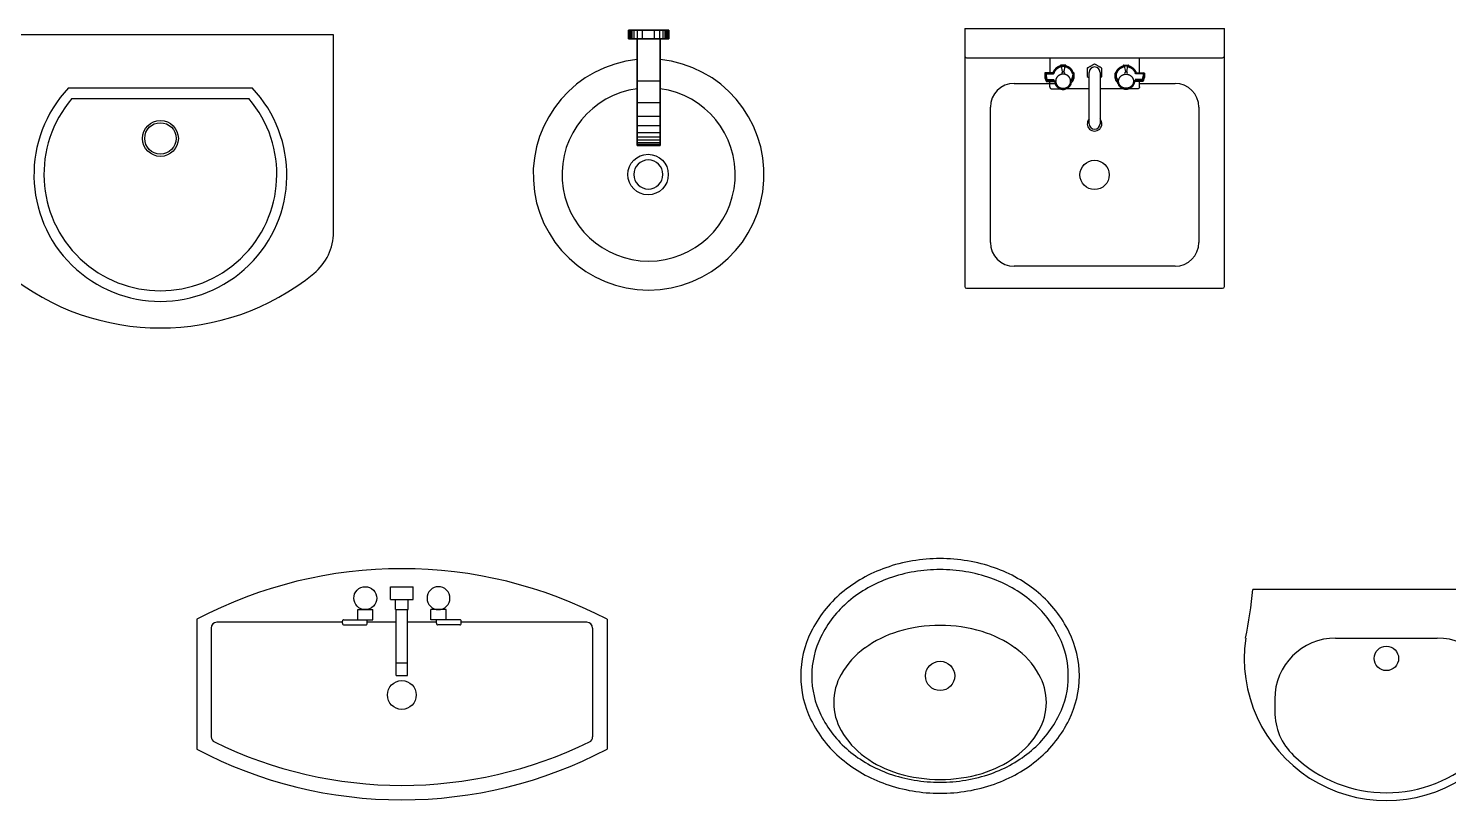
# Model space of a CAD drawing. Header units: inches. Extents: x -4148 to 3543, y 10663 to 18025.
# Drawn here: x -743 to 1717, y 14985 to 16322 of the extents above; entities that cross this region are included whole.
import ezdxf

# ---------------------------------------------------------------- set-up
doc = ezdxf.new("R2010")
doc.units = ezdxf.units.IN
doc.header["$MEASUREMENT"] = 0
doc.layers.add('freecads.com', color=7, linetype='Continuous')

msp = doc.modelspace()

# ---------------------------------------------------------------- linework, layer by layer
at = {"layer": 'freecads.com', "extrusion": (-0.001992, -0.006482, 0.999977)}
for p, q in [((-214.4, 16310.9, 0.8), (-814.4, 16310.9, -0.4)), ((-214.4, 16310.9, 0.8), (-814.4, 16310.9, -0.4)), ((-214.4, 15969.5, -1.4), (-214.4, 16310.9, 0.8)), ((-214.4, 15969.5, -1.4), (-214.4, 16310.9, 0.8)), ((-673.5, 16219, -0.7), (-355.3, 16219, 0)), ((-673.5, 16219, -0.7), (-355.3, 16219, 0)), ((-667.8, 16200.6, -0.8), (-361, 16200.6, -0.2)), ((-667.8, 16200.6, -0.8), (-361, 16200.6, -0.2))]:
    msp.add_line(p, q, dxfattribs=at)
at = {"layer": 'freecads.com', "extrusion": (0, 0, -1)}
for p, q in [((296.4, 16304.1), (296.4, 16319.1)), ((296.4, 16319.1), (366.4, 16319.1)), ((366.4, 16319.1), (366.4, 16304.1)), ((366.4, 16304.1), (296.4, 16304.1)), ((311.4, 16304.1), (351.4, 16304.1)), ((311.4, 16119.1), (311.4, 16304.1)), ((351.4, 16304.1), (351.4, 16119.1)), ((351.4, 16119.1), (311.4, 16119.1))]:
    msp.add_line(p, q, dxfattribs=at)
at = {"layer": 'freecads.com'}
for p, q in [((296.4, 16319.1), (296.4, 16304.1)), ((366.4, 16319.1), (296.4, 16319.1)), ((296.4, 16304.1), (296.4, 16319.1)), ((296.6, 16304.1), (296.6, 16319.1)), ((296.8, 16304.1), (296.8, 16319.1)), ((297.2, 16304.1), (297.2, 16319.1)), ((297.8, 16304.1), (297.8, 16319.1)), ((298.7, 16304.1), (298.7, 16319.1)), ((300.3, 16304.1), (300.3, 16319.1)), ((302.6, 16304.1), (302.6, 16319.1)), ((306.2, 16304.1), (306.2, 16319.1)), ((312.2, 16304.1), (312.2, 16319.1)), ((320.9, 16304.1), (320.9, 16319.1)), ((341.8, 16304.1), (341.8, 16319.1)), ((350.5, 16304.1), (350.5, 16319.1)), ((356.5, 16304.1), (356.5, 16319.1)), ((360.1, 16304.1), (360.1, 16319.1)), ((362.4, 16304.1), (362.4, 16319.1)), ((364, 16304.1), (364, 16319.1)), ((364.9, 16304.1), (364.9, 16319.1)), ((365.5, 16304.1), (365.5, 16319.1)), ((365.9, 16304.1), (365.9, 16319.1)), ((366.1, 16304.1), (366.1, 16319.1)), ((366.3, 16304.1), (366.3, 16319.1)), ((366.4, 16304.1), (366.4, 16319.1)), ((878.9, 16322.1), (1328.9, 16322.1)), ((878.9, 16322.1), (878.9, 15875.3)), ((1328.9, 15875.3), (1328.9, 16322.1)), ((296.4, 16304.1), (366.4, 16304.1)), ((351.4, 16304.1), (311.4, 16304.1)), ((311.4, 16304.1), (311.4, 16119.1)), ((351.4, 16119.1), (351.4, 16304.1)), ((882.1, 16271.3), (1325.7, 16271.3)), ((1026.1, 16271.3), (1026.1, 16264.3)), ((1026.1, 16264.3), (1026.1, 16245.2)), ((1181.7, 16264.3), (1181.7, 16271.3)), ((1181.7, 16245.2), (1181.7, 16264.3)), ((1017.7, 16244.4), (1017.7, 16237)), ((1031.3, 16245.2), (1018.5, 16245.2)), ((1019.4, 16243.3), (1031.4, 16243.3)), ((1019.4, 16243.3), (1021.3, 16233.8)), ((1019.4, 16237.6), (1019.4, 16243.3)), ((1021.3, 16231.8), (1019.4, 16237.6)), ((1031.4, 16245.2), (1031.3, 16245.2)), ((1031.5, 16245.2), (1031.4, 16245.2)), ((1031.4, 16243.3), (1031.8, 16243.3)), ((1031.6, 16245.2), (1031.5, 16245.2)), ((1031.8, 16245.3), (1031.6, 16245.2)), ((1031.9, 16245.4), (1031.8, 16245.3)), ((1031.8, 16243.3), (1032.2, 16243.4)), ((1032, 16245.6), (1031.9, 16245.5)), ((1031.9, 16245.5), (1031.9, 16245.4)), ((1032.2, 16246.2), (1032, 16245.6)), ((1032, 16245.6), (1032, 16245.6)), ((1032.4, 16246.8), (1032.2, 16246.2)), ((1032.2, 16243.4), (1032.5, 16243.6)), ((1032.7, 16247.5), (1032.4, 16246.8)), ((1032.5, 16243.6), (1032.8, 16243.8)), ((1033, 16248.1), (1032.7, 16247.5)), ((1032.8, 16243.8), (1033.1, 16244)), ((1033.4, 16248.7), (1033, 16248.1)), ((1033.1, 16244), (1033.4, 16244.3)), ((1033.7, 16249.3), (1033.4, 16248.7)), ((1033.4, 16244.3), (1033.5, 16244.6)), ((1033.5, 16244.6), (1033.6, 16244.8)), ((1033.8, 16245.5), (1033.6, 16244.8)), ((1034.1, 16249.9), (1033.7, 16249.3)), ((1034.1, 16246.2), (1033.8, 16245.5)), ((1034.5, 16250.5), (1034.1, 16249.9)), ((1034.4, 16246.8), (1034.1, 16246.2)), ((1034.7, 16247.4), (1034.4, 16246.8)), ((1034.9, 16251), (1034.5, 16250.5)), ((1035.1, 16248.1), (1034.7, 16247.4)), ((1035.4, 16251.6), (1034.9, 16251)), ((1035.4, 16248.7), (1035.1, 16248.1)), ((1035.9, 16252.1), (1035.4, 16251.6)), ((1035.9, 16249.2), (1035.4, 16248.7)), ((1036.4, 16252.6), (1035.9, 16252.1)), ((1036.3, 16249.8), (1035.9, 16249.2)), ((1036.8, 16250.3), (1036.3, 16249.8)), ((1036.9, 16253.1), (1036.4, 16252.6)), ((1037.2, 16250.9), (1036.8, 16250.3)), ((1037.4, 16253.6), (1036.9, 16253.1)), ((1037.8, 16251.4), (1037.2, 16250.9)), ((1038, 16254), (1037.4, 16253.6)), ((1038.3, 16251.9), (1037.8, 16251.4)), ((1038.6, 16254.5), (1038, 16254)), ((1038.4, 16237.1), (1038.1, 16236.6)), ((1038.9, 16252.3), (1038.3, 16251.9)), ((1038.8, 16237.6), (1038.4, 16237.1)), ((1039.2, 16254.9), (1038.6, 16254.5)), ((1039.2, 16238.1), (1038.8, 16237.6)), ((1039.4, 16252.8), (1038.9, 16252.3)), ((1039.8, 16255.2), (1039.2, 16254.9)), ((1039.6, 16238.6), (1039.2, 16238.1)), ((1040, 16253.2), (1039.4, 16252.8)), ((1040, 16239), (1039.6, 16238.6)), ((1040.4, 16255.6), (1039.8, 16255.2)), ((1040.7, 16253.5), (1040, 16253.2)), ((1040.5, 16239.5), (1040, 16239)), ((1041.1, 16255.9), (1040.4, 16255.6)), ((1041, 16239.9), (1040.5, 16239.5)), ((1041.3, 16253.9), (1040.7, 16253.5)), ((1041.5, 16240.3), (1041, 16239.9)), ((1041.8, 16256.2), (1041.1, 16255.9)), ((1041.9, 16254.2), (1041.3, 16253.9)), ((1042, 16240.6), (1041.5, 16240.3)), ((1042.4, 16256.5), (1041.8, 16256.2)), ((1042.6, 16254.5), (1041.9, 16254.2)), ((1042.5, 16241), (1042, 16240.6)), ((1043.1, 16256.8), (1042.4, 16256.5)), ((1043.1, 16241.3), (1042.5, 16241)), ((1043.3, 16254.8), (1042.6, 16254.5)), ((1043.8, 16257), (1043.1, 16256.8)), ((1043.7, 16241.6), (1043.1, 16241.3)), ((1044, 16255.1), (1043.3, 16254.8)), ((1044.3, 16241.8), (1043.7, 16241.6)), ((1044.2, 16257.1), (1043.8, 16257)), ((1044.7, 16255.3), (1044, 16255.1)), ((1044.3, 16257.2), (1044.2, 16257.1)), ((1044.2, 16257.1), (1044.2, 16257.1)), ((1044.5, 16257.2), (1044.3, 16257.2)), ((1044.9, 16242.1), (1044.3, 16241.8)), ((1044.6, 16257.3), (1044.5, 16257.2)), ((1044.7, 16257.5), (1044.6, 16257.4)), ((1044.6, 16257.4), (1044.6, 16257.3)), ((1044.7, 16257.8), (1044.7, 16257.7)), ((1044.7, 16257.7), (1044.7, 16257.7)), ((1044.7, 16257.7), (1044.7, 16257.5)), ((1045, 16255.4), (1044.7, 16255.3)), ((1045.5, 16242.3), (1044.9, 16242.1)), ((1045.3, 16255.5), (1045, 16255.4)), ((1045.6, 16255.7), (1045.3, 16255.5)), ((1053.3, 16258.6), (1045.5, 16258.6)), ((1046.2, 16242.4), (1045.5, 16242.3)), ((1045.9, 16256), (1045.6, 16255.7)), ((1046.1, 16256.3), (1045.9, 16256)), ((1046.2, 16256.6), (1046.1, 16256.3)), ((1046.3, 16256.7), (1046.2, 16256.6)), ((1046.8, 16242.6), (1046.2, 16242.4)), ((1048.3, 16247.3), (1046.3, 16256.7)), ((1046.3, 16256.7), (1052.6, 16256.7)), ((1047, 16244.8), (1046.6, 16244.5)), ((1046.6, 16244.5), (1046.6, 16244.5)), ((1047.4, 16242.7), (1046.8, 16242.6)), ((1047.2, 16245.1), (1047, 16244.8)), ((1047.5, 16245.4), (1047.2, 16245.1)), ((1048.1, 16242.8), (1047.4, 16242.7)), ((1047.8, 16245.8), (1047.5, 16245.4)), ((1048, 16246.3), (1047.8, 16245.8)), ((1048.1, 16246.6), (1048, 16246.3)), ((1048.2, 16246.9), (1048.1, 16246.6)), ((1048.7, 16242.8), (1048.1, 16242.8)), ((1048.3, 16247.3), (1048.2, 16246.9)), ((1050.5, 16247.3), (1048.3, 16247.3)), ((1049.4, 16242.8), (1048.7, 16242.8)), ((1050.1, 16242.8), (1049.4, 16242.8)), ((1050.7, 16242.8), (1050.1, 16242.8)), ((1052.6, 16256.7), (1050.5, 16247.3)), ((1050.5, 16247.3), (1050.6, 16246.9)), ((1050.6, 16246.9), (1050.7, 16246.6)), ((1050.7, 16246.6), (1050.8, 16246.3)), ((1051.4, 16242.7), (1050.7, 16242.8)), ((1050.8, 16246.3), (1051, 16245.8)), ((1051, 16245.8), (1051.3, 16245.4)), ((1051.3, 16245.4), (1051.6, 16245.1)), ((1052, 16242.6), (1051.4, 16242.7)), ((1051.6, 16245.1), (1051.9, 16244.8)), ((1051.9, 16244.8), (1052.2, 16244.5)), ((1052.7, 16242.4), (1052, 16242.6)), ((1052.2, 16244.5), (1052.2, 16244.5)), ((1052.6, 16256.7), (1052.6, 16256.6)), ((1052.6, 16256.6), (1052.7, 16256.3)), ((1052.7, 16256.3), (1053, 16256)), ((1053.3, 16242.3), (1052.7, 16242.4)), ((1053, 16256), (1053.2, 16255.7)), ((1053.2, 16255.7), (1053.5, 16255.5)), ((1053.9, 16242.1), (1053.3, 16242.3)), ((1053.5, 16255.5), (1053.8, 16255.4)), ((1053.8, 16255.4), (1054.1, 16255.3)), ((1054.5, 16241.8), (1053.9, 16242.1)), ((1054.1, 16257.7), (1054.1, 16257.8)), ((1054.1, 16257.5), (1054.1, 16257.7)), ((1054.1, 16257.7), (1054.1, 16257.7)), ((1054.2, 16257.4), (1054.1, 16257.5)), ((1054.8, 16255.1), (1054.1, 16255.3)), ((1054.3, 16257.3), (1054.2, 16257.4)), ((1054.3, 16257.2), (1054.3, 16257.3)), ((1054.5, 16257.2), (1054.3, 16257.2)), ((1054.6, 16257.1), (1054.5, 16257.2)), ((1055.1, 16241.6), (1054.5, 16241.8)), ((1055.2, 16256.9), (1054.6, 16257.1)), ((1054.6, 16257.1), (1054.6, 16257.1)), ((1055.5, 16254.8), (1054.8, 16255.1)), ((1055.7, 16241.3), (1055.1, 16241.6)), ((1055.9, 16256.7), (1055.2, 16256.9)), ((1056.2, 16254.5), (1055.5, 16254.8)), ((1056.3, 16241), (1055.7, 16241.3)), ((1056.6, 16256.4), (1055.9, 16256.7)), ((1056.9, 16254.2), (1056.2, 16254.5)), ((1056.8, 16240.6), (1056.3, 16241)), ((1057.2, 16256.1), (1056.6, 16256.4)), ((1057.3, 16240.3), (1056.8, 16240.6)), ((1057.5, 16253.9), (1056.9, 16254.2)), ((1057.9, 16255.8), (1057.2, 16256.1)), ((1057.9, 16239.9), (1057.3, 16240.3)), ((1058.2, 16253.5), (1057.5, 16253.9)), ((1058.5, 16255.5), (1057.9, 16255.8)), ((1058.3, 16239.5), (1057.9, 16239.9)), ((1058.8, 16253.2), (1058.2, 16253.5)), ((1058.8, 16239), (1058.3, 16239.5)), ((1059.2, 16255.1), (1058.5, 16255.5)), ((1059.4, 16252.8), (1058.8, 16253.2)), ((1059.2, 16238.6), (1058.8, 16239)), ((1059.8, 16254.8), (1059.2, 16255.1)), ((1059.7, 16238.1), (1059.2, 16238.6)), ((1060, 16252.3), (1059.4, 16252.8)), ((1060, 16237.6), (1059.7, 16238.1)), ((1060.4, 16254.3), (1059.8, 16254.8)), ((1060.5, 16251.9), (1060, 16252.3)), ((1060.4, 16237.1), (1060, 16237.6)), ((1060.9, 16253.9), (1060.4, 16254.3)), ((1060.7, 16236.6), (1060.4, 16237.1)), ((1061.1, 16251.4), (1060.5, 16251.9)), ((1061.5, 16253.5), (1060.9, 16253.9)), ((1061.6, 16250.9), (1061.1, 16251.4)), ((1062, 16253), (1061.5, 16253.5)), ((1062.1, 16250.3), (1061.6, 16250.9)), ((1062.6, 16252.5), (1062, 16253)), ((1062.5, 16249.8), (1062.1, 16250.3)), ((1063, 16249.2), (1062.5, 16249.8)), ((1063.1, 16252), (1062.6, 16252.5)), ((1063.4, 16248.7), (1063, 16249.2)), ((1063.5, 16251.5), (1063.1, 16252)), ((1063.7, 16248.1), (1063.4, 16248.7)), ((1064, 16250.9), (1063.5, 16251.5)), ((1064.1, 16247.4), (1063.7, 16248.1)), ((1064.4, 16250.3), (1064, 16250.9)), ((1064.4, 16246.8), (1064.1, 16247.4)), ((1064.8, 16249.8), (1064.4, 16250.3)), ((1064.7, 16246.2), (1064.4, 16246.8)), ((1065, 16245.5), (1064.7, 16246.2)), ((1065.2, 16249.2), (1064.8, 16249.8)), ((1066.7, 16237.5), (1064.8, 16231.8)), ((1065.2, 16244.8), (1065, 16245.5)), ((1065.5, 16248.6), (1065.2, 16249.2)), ((1065.3, 16244.6), (1065.2, 16244.8)), ((1065.5, 16244.3), (1065.3, 16244.6)), ((1065.3, 16236.2), (1066, 16239.6)), ((1065.9, 16247.9), (1065.5, 16248.6)), ((1065.7, 16244), (1065.5, 16244.3)), ((1066, 16243.8), (1065.7, 16244)), ((1066.2, 16247.3), (1065.9, 16247.9)), ((1066.3, 16243.6), (1066, 16243.8)), ((1066, 16239.6), (1066.7, 16243.4)), ((1066.4, 16246.7), (1066.2, 16247.3)), ((1066.7, 16243.4), (1066.3, 16243.6)), ((1066.7, 16246), (1066.4, 16246.7)), ((1066.8, 16245.6), (1066.7, 16246)), ((1066.7, 16243.4), (1066.7, 16243.4)), ((1066.7, 16243.4), (1066.7, 16237.5)), ((1066.9, 16245.5), (1066.8, 16245.6)), ((1066.8, 16245.6), (1066.8, 16245.6)), ((1067, 16245.4), (1066.9, 16245.5)), ((1067.1, 16245.3), (1067, 16245.4)), ((1067.2, 16245.2), (1067.1, 16245.3)), ((1067.3, 16245.2), (1067.2, 16245.2)), ((1067.5, 16245.2), (1067.3, 16245.2)), ((1067.6, 16245.2), (1067.5, 16245.2)), ((1067.5, 16245.2), (1067.5, 16245.2)), ((1068.4, 16237), (1068.4, 16244.4)), ((1091.9, 16253.7), (1091.2, 16253.2)), ((1091.2, 16253.2), (1091.2, 16245.9)), ((1091.2, 16245.9), (1091.2, 16238.6)), ((1091.2, 16238.6), (1092.5, 16237.8)), ((1092.7, 16254.1), (1091.9, 16253.7)), ((1092.5, 16237.8), (1093.2, 16237.4)), ((1093.5, 16254.6), (1092.7, 16254.1)), ((1093.2, 16237.4), (1093.8, 16237)), ((1094.2, 16255), (1093.5, 16254.6)), ((1093.8, 16237), (1094.4, 16236.7)), ((1095.1, 16255.5), (1094.2, 16255)), ((1094.4, 16157), (1094.4, 16245.9)), ((1095.9, 16256), (1095.1, 16255.5)), ((1096.7, 16256.4), (1095.9, 16256)), ((1097.5, 16256.9), (1096.7, 16256.4)), ((1098.3, 16257.4), (1097.5, 16256.9)), ((1099.1, 16257.8), (1098.3, 16257.4)), ((1099.8, 16258.2), (1099.1, 16257.8)), ((1100.5, 16258.6), (1099.8, 16258.2)), ((1101.2, 16259), (1100.5, 16258.6)), ((1101.9, 16259.4), (1101.2, 16259)), ((1102.6, 16259.8), (1101.9, 16259.4)), ((1103.9, 16260.6), (1102.6, 16259.8)), ((1104.6, 16260.1), (1103.9, 16260.6)), ((1105.4, 16259.7), (1104.6, 16260.1)), ((1106.2, 16259.3), (1105.4, 16259.7)), ((1106.9, 16258.8), (1106.2, 16259.3)), ((1107.8, 16258.3), (1106.9, 16258.8)), ((1108.6, 16257.9), (1107.8, 16258.3)), ((1109.4, 16257.4), (1108.6, 16257.9)), ((1110.2, 16256.9), (1109.4, 16257.4)), ((1111, 16256.4), (1110.2, 16256.9)), ((1111.8, 16256), (1111, 16256.4)), ((1112.5, 16255.6), (1111.8, 16256)), ((1113.2, 16255.2), (1112.5, 16255.6)), ((1113.9, 16254.8), (1113.2, 16255.2)), ((1113.4, 16245.9), (1113.4, 16157)), ((1113.5, 16236.8), (1114.3, 16237.3)), ((1114.6, 16254.4), (1113.9, 16254.8)), ((1114.3, 16237.3), (1114.7, 16237.5)), ((1115.3, 16254), (1114.6, 16254.4)), ((1114.7, 16237.5), (1115.1, 16237.7)), ((1115.1, 16237.7), (1115.8, 16238.1)), ((1116.6, 16253.2), (1115.3, 16254)), ((1115.8, 16238.1), (1116.6, 16238.6)), ((1116.6, 16245.9), (1116.6, 16253.2)), ((1116.6, 16238.6), (1116.6, 16245.9)), ((1139.4, 16237), (1139.4, 16244.4)), ((1140.2, 16245.2), (1140.3, 16245.2)), ((1140.3, 16245.2), (1140.3, 16245.2)), ((1140.3, 16245.2), (1140.4, 16245.2)), ((1140.4, 16245.2), (1140.6, 16245.2)), ((1140.6, 16245.2), (1140.7, 16245.3)), ((1140.7, 16245.3), (1140.8, 16245.4)), ((1140.8, 16245.4), (1140.9, 16245.5)), ((1140.9, 16245.5), (1141, 16245.6)), ((1141, 16245.6), (1141.1, 16246)), ((1141, 16245.6), (1141, 16245.6)), ((1141, 16243.4), (1141.1, 16243.4)), ((1141.8, 16239.6), (1141, 16243.4)), ((1141, 16243.4), (1141, 16237.5)), ((1141, 16237.5), (1143, 16231.8)), ((1141.1, 16246), (1141.4, 16246.7)), ((1141.1, 16243.4), (1141.5, 16243.6)), ((1141.4, 16246.7), (1141.6, 16247.3)), ((1141.5, 16243.6), (1141.8, 16243.8)), ((1141.6, 16247.3), (1141.9, 16247.9)), ((1141.8, 16243.8), (1142.1, 16244)), ((1142.5, 16236.2), (1141.8, 16239.6)), ((1141.9, 16247.9), (1142.2, 16248.6)), ((1142.1, 16244), (1142.3, 16244.3)), ((1142.2, 16248.6), (1142.6, 16249.2)), ((1142.3, 16244.3), (1142.5, 16244.6)), ((1142.5, 16244.6), (1142.6, 16244.8)), ((1142.6, 16249.2), (1143, 16249.8)), ((1142.6, 16244.8), (1142.8, 16245.5)), ((1142.8, 16245.5), (1143.1, 16246.2)), ((1143, 16249.8), (1143.4, 16250.3)), ((1143.1, 16246.2), (1143.4, 16246.8)), ((1143.4, 16250.3), (1143.8, 16250.9)), ((1143.4, 16246.8), (1143.7, 16247.4)), ((1143.7, 16247.4), (1144, 16248.1)), ((1143.8, 16250.9), (1144.2, 16251.5)), ((1144, 16248.1), (1144.4, 16248.7)), ((1144.2, 16251.5), (1144.7, 16252)), ((1144.4, 16248.7), (1144.8, 16249.2)), ((1144.7, 16252), (1145.2, 16252.5)), ((1144.8, 16249.2), (1145.3, 16249.8)), ((1145.2, 16252.5), (1145.7, 16253)), ((1145.3, 16249.8), (1145.7, 16250.3)), ((1145.7, 16253), (1146.3, 16253.5)), ((1145.7, 16250.3), (1146.2, 16250.9)), ((1146.2, 16250.9), (1146.7, 16251.4)), ((1146.3, 16253.5), (1146.8, 16253.9)), ((1146.7, 16251.4), (1147.3, 16251.9)), ((1146.8, 16253.9), (1147.4, 16254.3)), ((1147, 16236.6), (1147.4, 16237.1)), ((1147.3, 16251.9), (1147.8, 16252.3)), ((1147.4, 16254.3), (1148, 16254.8)), ((1147.4, 16237.1), (1147.7, 16237.6)), ((1147.7, 16237.6), (1148.1, 16238.1)), ((1147.8, 16252.3), (1148.4, 16252.8)), ((1148, 16254.8), (1148.6, 16255.1)), ((1148.1, 16238.1), (1148.5, 16238.6)), ((1148.4, 16252.8), (1149, 16253.2)), ((1148.5, 16238.6), (1149, 16239)), ((1148.6, 16255.1), (1149.3, 16255.5)), ((1149, 16253.2), (1149.6, 16253.5)), ((1149, 16239), (1149.4, 16239.5)), ((1149.3, 16255.5), (1149.9, 16255.8)), ((1149.4, 16239.5), (1149.9, 16239.9)), ((1149.6, 16253.5), (1150.3, 16253.9)), ((1149.9, 16255.8), (1150.6, 16256.1)), ((1149.9, 16239.9), (1150.4, 16240.3)), ((1150.3, 16253.9), (1150.9, 16254.2)), ((1150.4, 16240.3), (1151, 16240.6)), ((1150.6, 16256.1), (1151.2, 16256.4)), ((1150.9, 16254.2), (1151.6, 16254.5)), ((1151, 16240.6), (1151.5, 16241)), ((1151.2, 16256.4), (1151.9, 16256.7)), ((1151.5, 16241), (1152.1, 16241.3)), ((1151.6, 16254.5), (1152.3, 16254.8)), ((1151.9, 16256.7), (1152.6, 16256.9)), ((1152.1, 16241.3), (1152.7, 16241.6)), ((1152.3, 16254.8), (1153, 16255.1)), ((1152.6, 16256.9), (1153.2, 16257.1)), ((1152.7, 16241.6), (1153.3, 16241.8)), ((1153, 16255.1), (1153.7, 16255.3)), ((1153.2, 16257.1), (1153.3, 16257.2)), ((1153.2, 16257.1), (1153.2, 16257.1)), ((1153.3, 16257.2), (1153.4, 16257.2)), ((1153.3, 16241.8), (1153.9, 16242.1)), ((1153.4, 16257.2), (1153.5, 16257.3)), ((1153.5, 16257.3), (1153.6, 16257.4)), ((1153.6, 16257.4), (1153.7, 16257.5)), ((1153.7, 16257.7), (1153.7, 16257.8)), ((1153.7, 16257.5), (1153.7, 16257.7)), ((1153.7, 16257.7), (1153.7, 16257.7)), ((1154, 16255.4), (1153.7, 16255.3)), ((1153.9, 16242.1), (1154.5, 16242.3)), ((1154.2, 16255.5), (1154, 16255.4)), ((1154.5, 16255.7), (1154.2, 16255.5)), ((1154.4, 16258.6), (1162.3, 16258.6)), ((1154.8, 16256), (1154.5, 16255.7)), ((1154.5, 16242.3), (1155.1, 16242.4)), ((1155, 16256.3), (1154.8, 16256)), ((1155.2, 16256.6), (1155, 16256.3)), ((1155.1, 16242.4), (1155.8, 16242.6)), ((1155.2, 16256.7), (1157.3, 16247.3)), ((1161.5, 16256.7), (1155.2, 16256.7)), ((1155.2, 16256.7), (1155.2, 16256.6)), ((1155.9, 16244.8), (1155.6, 16244.5)), ((1155.6, 16244.5), (1155.6, 16244.5)), ((1155.8, 16242.6), (1156.4, 16242.7)), ((1156.2, 16245.1), (1155.9, 16244.8)), ((1156.5, 16245.4), (1156.2, 16245.1)), ((1156.4, 16242.7), (1157.1, 16242.8)), ((1156.7, 16245.8), (1156.5, 16245.4)), ((1157, 16246.3), (1156.7, 16245.8)), ((1157.1, 16246.6), (1157, 16246.3)), ((1157.2, 16246.9), (1157.1, 16246.6)), ((1157.1, 16242.8), (1157.7, 16242.8)), ((1157.3, 16247.3), (1157.2, 16246.9)), ((1157.3, 16247.3), (1159.5, 16247.3)), ((1157.7, 16242.8), (1158.4, 16242.8)), ((1158.4, 16242.8), (1159, 16242.8)), ((1159, 16242.8), (1159.7, 16242.8)), ((1159.5, 16247.3), (1161.5, 16256.7)), ((1159.5, 16247.3), (1159.6, 16246.9)), ((1159.6, 16246.9), (1159.6, 16246.6)), ((1159.6, 16246.6), (1159.8, 16246.3)), ((1159.7, 16242.8), (1160.3, 16242.7)), ((1159.8, 16246.3), (1160, 16245.8)), ((1160, 16245.8), (1160.3, 16245.4)), ((1160.3, 16245.4), (1160.5, 16245.1)), ((1160.3, 16242.7), (1161, 16242.6)), ((1160.5, 16245.1), (1160.8, 16244.8)), ((1160.8, 16244.8), (1161.1, 16244.5)), ((1161, 16242.6), (1161.6, 16242.4)), ((1161.1, 16244.5), (1161.1, 16244.5)), ((1161.5, 16256.7), (1161.5, 16256.6)), ((1161.5, 16256.6), (1161.7, 16256.3)), ((1161.6, 16242.4), (1162.3, 16242.3)), ((1161.7, 16256.3), (1161.9, 16256)), ((1161.9, 16256), (1162.2, 16255.7)), ((1162.2, 16255.7), (1162.5, 16255.5)), ((1162.3, 16242.3), (1162.9, 16242.1)), ((1162.5, 16255.5), (1162.8, 16255.4)), ((1162.8, 16255.4), (1163.1, 16255.3)), ((1162.9, 16242.1), (1163.5, 16241.8)), ((1163.1, 16257.8), (1163.1, 16257.7)), ((1163.1, 16257.7), (1163.1, 16257.7)), ((1163.1, 16257.7), (1163.1, 16257.5)), ((1163.1, 16257.5), (1163.1, 16257.4)), ((1163.1, 16257.4), (1163.2, 16257.3)), ((1163.1, 16255.3), (1163.8, 16255.1)), ((1163.2, 16257.3), (1163.3, 16257.2)), ((1163.3, 16257.2), (1163.4, 16257.2)), ((1163.4, 16257.2), (1163.6, 16257.1)), ((1163.5, 16241.8), (1164.1, 16241.6)), ((1163.6, 16257.1), (1164, 16257)), ((1163.6, 16257.1), (1163.6, 16257.1)), ((1163.8, 16255.1), (1164.5, 16254.8)), ((1164, 16257), (1164.7, 16256.8)), ((1164.1, 16241.6), (1164.7, 16241.3)), ((1164.5, 16254.8), (1165.2, 16254.5)), ((1164.7, 16256.8), (1165.3, 16256.5)), ((1164.7, 16241.3), (1165.2, 16241)), ((1165.2, 16254.5), (1165.8, 16254.2)), ((1165.2, 16241), (1165.8, 16240.6)), ((1165.3, 16256.5), (1166, 16256.2)), ((1165.8, 16254.2), (1166.5, 16253.9)), ((1165.8, 16240.6), (1166.3, 16240.3)), ((1166, 16256.2), (1166.7, 16255.9)), ((1166.3, 16240.3), (1166.8, 16239.9)), ((1166.5, 16253.9), (1167.1, 16253.5)), ((1166.7, 16255.9), (1167.3, 16255.6)), ((1166.8, 16239.9), (1167.3, 16239.5)), ((1167.1, 16253.5), (1167.7, 16253.2)), ((1167.3, 16255.6), (1168, 16255.2)), ((1167.3, 16239.5), (1167.8, 16239)), ((1167.7, 16253.2), (1168.3, 16252.8)), ((1167.8, 16239), (1168.2, 16238.6)), ((1168, 16255.2), (1168.6, 16254.9)), ((1168.2, 16238.6), (1168.6, 16238.1)), ((1168.3, 16252.8), (1168.9, 16252.3)), ((1168.6, 16254.9), (1169.2, 16254.5)), ((1168.6, 16238.1), (1169, 16237.6)), ((1168.9, 16252.3), (1169.5, 16251.9)), ((1169, 16237.6), (1169.4, 16237.1)), ((1169.2, 16254.5), (1169.8, 16254)), ((1169.4, 16237.1), (1169.7, 16236.6)), ((1169.5, 16251.9), (1170, 16251.4)), ((1169.8, 16254), (1170.3, 16253.6)), ((1170, 16251.4), (1170.5, 16250.9)), ((1170.3, 16253.6), (1170.9, 16253.1)), ((1170.5, 16250.9), (1171, 16250.3)), ((1170.9, 16253.1), (1171.4, 16252.6)), ((1171, 16250.3), (1171.5, 16249.8)), ((1171.4, 16252.6), (1171.9, 16252.1)), ((1171.5, 16249.8), (1171.9, 16249.2)), ((1171.9, 16252.1), (1172.4, 16251.6)), ((1171.9, 16249.2), (1172.3, 16248.7)), ((1172.3, 16248.7), (1172.7, 16248.1)), ((1172.4, 16251.6), (1172.8, 16251)), ((1172.7, 16248.1), (1173.1, 16247.4)), ((1172.8, 16251), (1173.3, 16250.5)), ((1173.1, 16247.4), (1173.4, 16246.8)), ((1173.3, 16250.5), (1173.7, 16249.9)), ((1173.4, 16246.8), (1173.7, 16246.2)), ((1173.7, 16249.9), (1174.1, 16249.3)), ((1173.7, 16246.2), (1173.9, 16245.5)), ((1173.9, 16245.5), (1174.2, 16244.8)), ((1174.1, 16249.3), (1174.4, 16248.7)), ((1174.3, 16244.6), (1174.2, 16244.8)), ((1174.4, 16244.3), (1174.3, 16244.6)), ((1174.4, 16248.7), (1174.8, 16248.1)), ((1174.7, 16244), (1174.4, 16244.3)), ((1174.9, 16243.8), (1174.7, 16244)), ((1174.8, 16248.1), (1175.1, 16247.5)), ((1175.3, 16243.6), (1174.9, 16243.8)), ((1175.1, 16247.5), (1175.3, 16246.8)), ((1175.3, 16246.8), (1175.6, 16246.2)), ((1175.6, 16243.4), (1175.3, 16243.6)), ((1175.6, 16246.2), (1175.8, 16245.6)), ((1176, 16243.3), (1175.6, 16243.4)), ((1175.8, 16245.6), (1175.8, 16245.6)), ((1175.8, 16245.6), (1175.8, 16245.5)), ((1175.8, 16245.5), (1175.9, 16245.4)), ((1175.9, 16245.4), (1176, 16245.3)), ((1176, 16245.3), (1176.1, 16245.2)), ((1176.4, 16243.3), (1176, 16243.3)), ((1176.1, 16245.2), (1176.3, 16245.2)), ((1176.3, 16245.2), (1176.4, 16245.2)), ((1176.4, 16245.2), (1176.5, 16245.2)), ((1188.4, 16243.3), (1176.4, 16243.3)), ((1176.5, 16245.2), (1189.3, 16245.2)), ((1188.4, 16243.3), (1186.5, 16233.8)), ((1186.5, 16231.8), (1188.4, 16237.6)), ((1188.4, 16237.6), (1188.4, 16243.3)), ((1190.1, 16244.4), (1190.1, 16237)), ((311.4, 16231.4), (351.4, 16231.4)), ((964.6, 16226.9), (1035.2, 16226.9)), ((1017.8, 16236.8), (1019.9, 16230.6)), ((1020.6, 16230), (1033.8, 16230)), ((1021.3, 16233.8), (1033.6, 16233.8)), ((1021.3, 16233.8), (1021.3, 16231.8)), ((1021.3, 16231.8), (1033.6, 16231.8)), ((1026.1, 16223.1), (1026.1, 16230)), ((1026.1, 16221.2), (1026.1, 16223.1)), ((1026.1, 16221.1), (1026.1, 16221)), ((1026.1, 16221), (1026.1, 16220.7)), ((1026.1, 16220.7), (1026.2, 16220.5)), ((1026.2, 16220.5), (1026.2, 16220.2)), ((1026.2, 16220.2), (1026.3, 16219.9)), ((1026.3, 16219.9), (1026.4, 16219.6)), ((1026.4, 16219.6), (1026.5, 16219.4)), ((1026.5, 16219.4), (1026.7, 16219.1)), ((1026.7, 16219.1), (1026.9, 16218.8)), ((1026.9, 16218.8), (1027.1, 16218.5)), ((1027.1, 16218.5), (1027.3, 16218.3)), ((1027.3, 16218.3), (1027.6, 16218.1)), ((1027.6, 16218.1), (1027.8, 16217.9)), ((1027.8, 16217.9), (1028.1, 16217.8)), ((1028.1, 16217.8), (1028.4, 16217.6)), ((1028.4, 16217.6), (1028.6, 16217.5)), ((1028.6, 16217.5), (1028.9, 16217.5)), ((1028.9, 16217.5), (1029.2, 16217.4)), ((1029.2, 16217.4), (1029.5, 16217.4)), ((1029.5, 16217.4), (1029.8, 16217.3)), ((1029.8, 16217.3), (1030, 16217.3)), ((1030, 16217.3), (1045.2, 16217.3)), ((1033.6, 16231.8), (1033.7, 16231.8)), ((1033.7, 16231.8), (1034, 16231.8)), ((1033.8, 16230), (1033.9, 16230)), ((1033.9, 16230), (1034, 16230)), ((1034, 16231.8), (1034.4, 16231.7)), ((1034, 16230), (1034.2, 16230)), ((1034.2, 16230), (1034.2, 16229.9)), ((1034.2, 16229.9), (1035.8, 16225.8)), ((1034.4, 16231.7), (1034.7, 16231.5)), ((1034.7, 16231.5), (1035, 16231.4)), ((1035, 16231.4), (1035.3, 16231.1)), ((1035.3, 16231.1), (1035.6, 16230.7)), ((1035.6, 16230.7), (1037.2, 16226.5)), ((1036, 16225.4), (1035.8, 16225.8)), ((1036.2, 16224.8), (1036, 16225.4)), ((1036.5, 16224.2), (1036.2, 16224.8)), ((1036.5, 16231.3), (1036.4, 16230.6)), ((1036.4, 16230.6), (1036.5, 16230)), ((1036.6, 16232.5), (1036.5, 16231.9)), ((1036.5, 16231.9), (1036.5, 16231.3)), ((1036.5, 16230), (1036.5, 16229.4)), ((1036.5, 16229.4), (1036.6, 16228.8)), ((1036.6, 16224.1), (1036.5, 16224.2)), ((1036.7, 16233.1), (1036.6, 16232.5)), ((1036.6, 16228.8), (1036.7, 16228.2)), ((1036.6, 16224.1), (1036.7, 16223.9)), ((1036.9, 16233.7), (1036.7, 16233.1)), ((1036.7, 16228.2), (1036.9, 16227.6)), ((1036.7, 16223.9), (1037, 16223.4)), ((1037, 16234.3), (1036.9, 16233.7)), ((1036.9, 16227.6), (1037, 16227)), ((1037.2, 16234.9), (1037, 16234.3)), ((1037, 16227), (1037.2, 16226.4)), ((1037, 16223.4), (1037.4, 16222.8)), ((1037.5, 16235.4), (1037.2, 16234.9)), ((1037.2, 16226.4), (1037.5, 16225.8)), ((1037.4, 16222.8), (1037.8, 16222.3)), ((1037.8, 16236), (1037.5, 16235.4)), ((1037.5, 16225.8), (1037.8, 16225.3)), ((1038.1, 16236.6), (1037.8, 16236)), ((1037.8, 16225.3), (1038.1, 16224.7)), ((1037.8, 16222.3), (1038.2, 16221.8)), ((1038.1, 16224.7), (1038.4, 16224.2)), ((1038.2, 16221.8), (1038.6, 16221.4)), ((1038.4, 16224.2), (1038.8, 16223.7)), ((1038.6, 16221.4), (1039, 16220.9)), ((1038.8, 16223.7), (1039.2, 16223.2)), ((1039, 16220.9), (1039.5, 16220.5)), ((1039.2, 16223.2), (1039.6, 16222.7)), ((1039.5, 16220.5), (1040, 16220.1)), ((1039.6, 16222.7), (1040, 16222.3)), ((1040, 16222.3), (1040.5, 16221.8)), ((1040, 16220.1), (1040.5, 16219.7)), ((1040.5, 16221.8), (1041, 16221.4)), ((1040.5, 16219.7), (1041, 16219.3)), ((1041, 16221.4), (1041.5, 16221)), ((1041, 16219.3), (1041.5, 16218.9)), ((1041.5, 16221), (1042, 16220.6)), ((1041.5, 16218.9), (1042.1, 16218.6)), ((1042, 16220.6), (1042.5, 16220.3)), ((1042.1, 16218.6), (1042.7, 16218.3)), ((1042.5, 16220.3), (1043.1, 16220)), ((1042.7, 16218.3), (1043.3, 16218)), ((1043.1, 16220), (1043.7, 16219.7)), ((1043.3, 16218), (1043.9, 16217.8)), ((1043.7, 16219.7), (1044.3, 16219.4)), ((1043.9, 16217.8), (1044.5, 16217.6)), ((1044.3, 16219.4), (1044.9, 16219.2)), ((1044.5, 16217.6), (1045.1, 16217.4)), ((1044.9, 16219.2), (1045.5, 16219)), ((1045.1, 16217.4), (1045.7, 16217.2)), ((1045.5, 16219), (1046.2, 16218.9)), ((1045.7, 16217.2), (1046.4, 16217)), ((1046.2, 16218.9), (1046.8, 16218.7)), ((1046.3, 16218.8), (1046.8, 16217.1)), ((1046.4, 16217), (1046.9, 16216.9)), ((1046.8, 16218.7), (1047.4, 16218.6)), ((1047.4, 16218.6), (1048.1, 16218.5)), ((1047.6, 16216.6), (1051.2, 16216.6)), ((1048.1, 16218.5), (1048.7, 16218.5)), ((1048.7, 16218.5), (1049.4, 16218.5)), ((1049.4, 16218.5), (1050.1, 16218.5)), ((1050.1, 16218.5), (1050.7, 16218.5)), ((1050.7, 16218.5), (1051.4, 16218.6)), ((1051.4, 16218.6), (1052, 16218.7)), ((1051.9, 16216.9), (1052.4, 16217)), ((1052, 16218.7), (1052.7, 16218.9)), ((1052, 16217.1), (1052.5, 16218.8)), ((1052.4, 16217), (1053, 16217.2)), ((1052.7, 16218.9), (1053.3, 16219)), ((1053, 16217.2), (1053.6, 16217.3)), ((1053.3, 16219), (1053.9, 16219.2)), ((1053.6, 16217.3), (1054.3, 16217.5)), ((1094.4, 16217.3), (1053.6, 16217.3)), ((1053.9, 16219.2), (1054.5, 16219.4)), ((1054.3, 16217.5), (1054.9, 16217.8)), ((1054.5, 16219.4), (1055.1, 16219.7)), ((1054.9, 16217.8), (1055.5, 16218)), ((1055.1, 16219.7), (1055.7, 16220)), ((1055.5, 16218), (1056.1, 16218.3)), ((1055.7, 16220), (1056.3, 16220.3)), ((1056.1, 16218.3), (1056.6, 16218.6)), ((1056.3, 16220.3), (1056.8, 16220.6)), ((1056.6, 16218.6), (1057.2, 16218.9)), ((1056.8, 16220.6), (1057.3, 16221)), ((1057.2, 16218.9), (1057.8, 16219.2)), ((1057.3, 16221), (1057.9, 16221.4)), ((1057.8, 16219.2), (1058.3, 16219.6)), ((1057.9, 16221.4), (1058.3, 16221.8)), ((1058.3, 16221.8), (1058.8, 16222.3)), ((1058.3, 16219.6), (1058.8, 16220)), ((1058.8, 16222.3), (1059.2, 16222.7)), ((1058.8, 16220), (1059.3, 16220.4)), ((1059.2, 16222.7), (1059.7, 16223.2)), ((1059.3, 16220.4), (1059.7, 16220.9)), ((1059.7, 16223.2), (1060, 16223.7)), ((1059.7, 16220.9), (1060.2, 16221.3)), ((1060, 16223.7), (1060.4, 16224.2)), ((1060.2, 16221.3), (1060.6, 16221.8)), ((1060.4, 16224.2), (1060.7, 16224.7)), ((1060.6, 16221.8), (1061, 16222.3)), ((1061, 16236), (1060.7, 16236.6)), ((1060.7, 16224.7), (1061, 16225.3)), ((1061.3, 16235.4), (1061, 16236)), ((1061, 16225.3), (1061.3, 16225.8)), ((1061, 16222.3), (1061.4, 16222.8)), ((1061.6, 16234.9), (1061.3, 16235.4)), ((1061.3, 16225.8), (1061.6, 16226.4)), ((1061.4, 16222.8), (1061.8, 16223.3)), ((1061.8, 16234.3), (1061.6, 16234.9)), ((1061.6, 16226.4), (1061.8, 16227)), ((1062, 16233.7), (1061.8, 16234.3)), ((1061.8, 16227), (1062, 16227.6)), ((1061.8, 16223.3), (1062.1, 16223.8)), ((1062.1, 16233.1), (1062, 16233.7)), ((1062, 16227.6), (1062.1, 16228.2)), ((1062.2, 16232.5), (1062.1, 16233.1)), ((1062.1, 16228.2), (1062.2, 16228.8)), ((1062.1, 16223.8), (1062.2, 16224.1)), ((1062.3, 16231.9), (1062.2, 16232.5)), ((1062.2, 16228.8), (1062.3, 16229.4)), ((1062.3, 16224.2), (1062.2, 16224.1)), ((1062.4, 16231.3), (1062.3, 16231.9)), ((1062.3, 16229.4), (1062.4, 16230)), ((1062.6, 16224.8), (1062.3, 16224.2)), ((1062.4, 16230.6), (1062.4, 16231.3)), ((1062.4, 16230.9), (1062.5, 16231.1)), ((1062.4, 16230), (1062.4, 16230.6)), ((1062.5, 16231.1), (1063, 16231.6)), ((1062.9, 16225.4), (1062.6, 16224.8)), ((1063, 16225.8), (1062.9, 16225.4)), ((1063, 16231.6), (1063.4, 16232.2)), ((1063, 16225.8), (1064.6, 16229.9)), ((1063.5, 16231.1), (1063.2, 16230.7)), ((1063.4, 16232.2), (1063.7, 16232.8)), ((1063.9, 16231.4), (1063.5, 16231.1)), ((1063.7, 16232.8), (1064.1, 16233.4)), ((1064.1, 16231.5), (1063.9, 16231.4)), ((1064.1, 16233.4), (1064.4, 16234)), ((1064.4, 16231.7), (1064.1, 16231.5)), ((1064.4, 16234), (1064.7, 16234.7)), ((1064.8, 16231.8), (1064.4, 16231.7)), ((1064.6, 16229.9), (1064.7, 16230)), ((1064.7, 16234.7), (1065, 16235.3)), ((1064.7, 16230), (1064.8, 16230)), ((1064.8, 16230), (1064.9, 16230)), ((1064.9, 16230), (1065, 16230)), ((1065, 16235.3), (1065.2, 16236)), ((1065, 16230), (1065.5, 16230)), ((1066.3, 16230.6), (1068.3, 16236.8)), ((1113.4, 16236.7), (1113.5, 16236.8)), ((1154.2, 16217.3), (1113.4, 16217.3)), ((1141.5, 16230.6), (1139.4, 16236.8)), ((1142.8, 16230), (1142.2, 16230)), ((1142.8, 16235.3), (1142.6, 16236)), ((1143.1, 16234.7), (1142.8, 16235.3)), ((1142.9, 16230), (1142.8, 16230)), ((1143, 16230), (1142.9, 16230)), ((1143, 16231.8), (1143.3, 16231.7)), ((1143.1, 16230), (1143, 16230)), ((1143.4, 16234), (1143.1, 16234.7)), ((1143.2, 16229.9), (1143.1, 16230)), ((1144.8, 16225.8), (1143.2, 16229.9)), ((1143.3, 16231.7), (1143.6, 16231.5)), ((1143.7, 16233.4), (1143.4, 16234)), ((1143.6, 16231.5), (1143.9, 16231.4)), ((1144, 16232.8), (1143.7, 16233.4)), ((1143.9, 16231.4), (1144.3, 16231.1)), ((1144.4, 16232.2), (1144, 16232.8)), ((1144.3, 16231.1), (1144.6, 16230.7)), ((1144.8, 16231.6), (1144.4, 16232.2)), ((1145.3, 16231.1), (1144.8, 16231.6)), ((1144.8, 16225.8), (1144.9, 16225.4)), ((1144.9, 16225.4), (1145.2, 16224.8)), ((1145.2, 16224.8), (1145.5, 16224.2)), ((1145.4, 16230.9), (1145.3, 16231.1)), ((1145.4, 16231.3), (1145.5, 16231.9)), ((1145.4, 16230.6), (1145.4, 16231.3)), ((1145.4, 16230), (1145.4, 16230.6)), ((1145.5, 16229.4), (1145.4, 16230)), ((1145.5, 16231.9), (1145.6, 16232.5)), ((1145.6, 16228.8), (1145.5, 16229.4)), ((1145.5, 16224.2), (1145.5, 16224.1)), ((1145.6, 16232.5), (1145.7, 16233.1)), ((1145.7, 16228.2), (1145.6, 16228.8)), ((1145.7, 16223.8), (1145.6, 16224.1)), ((1145.7, 16233.1), (1145.8, 16233.7)), ((1145.8, 16227.6), (1145.7, 16228.2)), ((1146, 16223.3), (1145.7, 16223.8)), ((1145.8, 16233.7), (1146, 16234.3)), ((1146, 16227), (1145.8, 16227.6)), ((1146, 16234.3), (1146.2, 16234.9)), ((1146.2, 16226.4), (1146, 16227)), ((1146.4, 16222.8), (1146, 16223.3)), ((1146.2, 16234.9), (1146.5, 16235.4)), ((1146.5, 16225.8), (1146.2, 16226.4)), ((1146.8, 16222.3), (1146.4, 16222.8)), ((1146.5, 16235.4), (1146.7, 16236)), ((1146.7, 16225.3), (1146.5, 16225.8)), ((1146.7, 16236), (1147, 16236.6)), ((1147, 16224.7), (1146.7, 16225.3)), ((1147.2, 16221.8), (1146.8, 16222.3)), ((1147.4, 16224.2), (1147, 16224.7)), ((1147.6, 16221.3), (1147.2, 16221.8)), ((1147.7, 16223.7), (1147.4, 16224.2)), ((1148, 16220.9), (1147.6, 16221.3)), ((1148.1, 16223.2), (1147.7, 16223.7)), ((1148.5, 16220.4), (1148, 16220.9)), ((1148.5, 16222.7), (1148.1, 16223.2)), ((1149, 16222.3), (1148.5, 16222.7)), ((1149, 16220), (1148.5, 16220.4)), ((1149.4, 16221.8), (1149, 16222.3)), ((1149.5, 16219.6), (1149, 16220)), ((1149.9, 16221.4), (1149.4, 16221.8)), ((1150, 16219.2), (1149.5, 16219.6)), ((1150.4, 16221), (1149.9, 16221.4)), ((1150.6, 16218.9), (1150, 16219.2)), ((1151, 16220.6), (1150.4, 16221)), ((1151.1, 16218.6), (1150.6, 16218.9)), ((1151.5, 16220.3), (1151, 16220.6)), ((1151.7, 16218.3), (1151.1, 16218.6)), ((1152.1, 16220), (1151.5, 16220.3)), ((1152.3, 16218), (1151.7, 16218.3)), ((1152.7, 16219.7), (1152.1, 16220)), ((1152.9, 16217.8), (1152.3, 16218)), ((1153.3, 16219.4), (1152.7, 16219.7)), ((1153.5, 16217.5), (1152.9, 16217.8)), ((1153.9, 16219.2), (1153.3, 16219.4)), ((1154.1, 16217.3), (1153.5, 16217.5)), ((1154.5, 16219), (1153.9, 16219.2)), ((1154.8, 16217.2), (1154.1, 16217.3)), ((1155.1, 16218.9), (1154.5, 16219)), ((1155.4, 16217), (1154.8, 16217.2)), ((1155.8, 16218.7), (1155.1, 16218.9)), ((1155.8, 16217.1), (1155.2, 16218.8)), ((1155.9, 16216.9), (1155.4, 16217)), ((1156.4, 16218.6), (1155.8, 16218.7)), ((1157.1, 16218.5), (1156.4, 16218.6)), ((1160.2, 16216.6), (1156.5, 16216.6)), ((1157.7, 16218.5), (1157.1, 16218.5)), ((1158.4, 16218.5), (1157.7, 16218.5)), ((1159, 16218.5), (1158.4, 16218.5)), ((1159.7, 16218.5), (1159, 16218.5)), ((1160.3, 16218.6), (1159.7, 16218.5)), ((1161, 16218.7), (1160.3, 16218.6)), ((1161.4, 16217), (1160.8, 16216.9)), ((1161.5, 16218.8), (1160.9, 16217.1)), ((1161.6, 16218.9), (1161, 16218.7)), ((1162, 16217.2), (1161.4, 16217)), ((1162.3, 16219), (1161.6, 16218.9)), ((1162.7, 16217.4), (1162, 16217.2)), ((1162.9, 16219.2), (1162.3, 16219)), ((1177.8, 16217.3), (1162.6, 16217.3)), ((1163.3, 16217.6), (1162.7, 16217.4)), ((1163.5, 16219.4), (1162.9, 16219.2)), ((1163.9, 16217.8), (1163.3, 16217.6)), ((1164.1, 16219.7), (1163.5, 16219.4)), ((1164.5, 16218), (1163.9, 16217.8)), ((1164.7, 16220), (1164.1, 16219.7)), ((1165.1, 16218.3), (1164.5, 16218)), ((1165.2, 16220.3), (1164.7, 16220)), ((1165.7, 16218.6), (1165.1, 16218.3)), ((1165.8, 16220.6), (1165.2, 16220.3)), ((1166.2, 16218.9), (1165.7, 16218.6)), ((1166.3, 16221), (1165.8, 16220.6)), ((1166.8, 16219.3), (1166.2, 16218.9)), ((1166.8, 16221.4), (1166.3, 16221)), ((1167.3, 16221.8), (1166.8, 16221.4)), ((1167.3, 16219.7), (1166.8, 16219.3)), ((1167.8, 16222.3), (1167.3, 16221.8)), ((1167.8, 16220.1), (1167.3, 16219.7)), ((1168.2, 16222.7), (1167.8, 16222.3)), ((1168.3, 16220.5), (1167.8, 16220.1)), ((1168.6, 16223.2), (1168.2, 16222.7)), ((1168.8, 16220.9), (1168.3, 16220.5)), ((1169, 16223.7), (1168.6, 16223.2)), ((1169.2, 16221.4), (1168.8, 16220.9)), ((1169.4, 16224.2), (1169, 16223.7)), ((1169.6, 16221.8), (1169.2, 16221.4)), ((1169.7, 16224.7), (1169.4, 16224.2)), ((1170, 16222.3), (1169.6, 16221.8)), ((1169.7, 16236.6), (1170, 16236)), ((1170, 16225.3), (1169.7, 16224.7)), ((1170, 16236), (1170.3, 16235.4)), ((1170.3, 16225.8), (1170, 16225.3)), ((1170.4, 16222.8), (1170, 16222.3)), ((1170.3, 16235.4), (1170.5, 16234.9)), ((1170.5, 16226.4), (1170.3, 16225.8)), ((1170.8, 16223.4), (1170.4, 16222.8)), ((1170.5, 16234.9), (1170.7, 16234.3)), ((1170.7, 16227), (1170.5, 16226.4)), ((1172.2, 16230.7), (1170.6, 16226.5)), ((1170.7, 16234.3), (1170.9, 16233.7)), ((1170.9, 16227.6), (1170.7, 16227)), ((1171.1, 16223.9), (1170.8, 16223.4)), ((1170.9, 16233.7), (1171.1, 16233.1)), ((1171.1, 16228.2), (1170.9, 16227.6)), ((1171.1, 16233.1), (1171.2, 16232.5)), ((1171.2, 16228.8), (1171.1, 16228.2)), ((1171.2, 16224.1), (1171.1, 16223.9)), ((1171.2, 16232.5), (1171.3, 16231.9)), ((1171.3, 16229.4), (1171.2, 16228.8)), ((1171.2, 16224.1), (1171.3, 16224.2)), ((1171.3, 16231.9), (1171.3, 16231.3)), ((1171.3, 16231.3), (1171.3, 16230.6)), ((1171.3, 16230.6), (1171.3, 16230)), ((1171.3, 16230), (1171.3, 16229.4)), ((1171.3, 16224.2), (1171.6, 16224.8)), ((1171.6, 16224.8), (1171.8, 16225.4)), ((1171.8, 16225.4), (1172, 16225.8)), ((1173.6, 16229.9), (1172, 16225.8)), ((1172.5, 16231.1), (1172.2, 16230.7)), ((1172.8, 16231.4), (1172.5, 16231.1)), ((1173.1, 16231.5), (1172.8, 16231.4)), ((1173.4, 16231.7), (1173.1, 16231.5)), ((1173.7, 16231.8), (1173.4, 16231.7)), ((1173.7, 16230), (1173.6, 16230)), ((1173.6, 16230), (1173.6, 16229.9)), ((1174.1, 16231.8), (1173.7, 16231.8)), ((1173.9, 16230), (1173.7, 16230)), ((1174, 16230), (1173.9, 16230)), ((1187.2, 16230), (1174, 16230)), ((1186.5, 16233.8), (1174.1, 16233.8)), ((1186.5, 16231.8), (1174.1, 16231.8)), ((1174.1, 16231.8), (1174.1, 16231.8)), ((1178, 16217.3), (1177.8, 16217.3)), ((1178.3, 16217.4), (1178, 16217.3)), ((1178.6, 16217.4), (1178.3, 16217.4)), ((1178.8, 16217.5), (1178.6, 16217.4)), ((1179.1, 16217.5), (1178.8, 16217.5)), ((1179.4, 16217.6), (1179.1, 16217.5)), ((1179.7, 16217.8), (1179.4, 16217.6)), ((1179.9, 16217.9), (1179.7, 16217.8)), ((1180.2, 16218.1), (1179.9, 16217.9)), ((1180.5, 16218.3), (1180.2, 16218.1)), ((1180.7, 16218.5), (1180.5, 16218.3)), ((1180.9, 16218.8), (1180.7, 16218.5)), ((1181.1, 16219.1), (1180.9, 16218.8)), ((1181.2, 16219.4), (1181.1, 16219.1)), ((1181.4, 16219.6), (1181.2, 16219.4)), ((1181.5, 16219.9), (1181.4, 16219.6)), ((1181.6, 16220.2), (1181.5, 16219.9)), ((1181.7, 16221), (1181.6, 16220.7)), ((1181.6, 16220.7), (1181.6, 16220.5)), ((1181.6, 16220.5), (1181.6, 16220.2)), ((1181.7, 16223.1), (1181.7, 16230)), ((1181.7, 16226.9), (1243.2, 16226.9)), ((1181.7, 16221.2), (1181.7, 16223.1)), ((1181.7, 16221.1), (1181.7, 16221)), ((1186.5, 16233.8), (1186.5, 16231.8)), ((1190, 16236.8), (1187.9, 16230.6)), ((311.4, 16193.6), (351.4, 16193.6)), ((311.4, 16170.1), (351.4, 16170.1)), ((923.3, 15951.5), (923.3, 16185.6)), ((1284.4, 16185.6), (1284.4, 15951.5)), ((311.4, 16153.8), (351.4, 16153.8)), ((311.4, 16141.9), (351.4, 16141.9)), ((311.4, 16134.6), (351.4, 16134.6)), ((311.4, 16129.1), (351.4, 16129.1)), ((311.4, 16124.7), (351.4, 16124.7)), ((311.4, 16121.8), (351.4, 16121.8)), ((311.4, 16120.1), (351.4, 16120.1)), ((311.4, 16119.1), (351.4, 16119.1)), ((1243.2, 15910.2), (964.6, 15910.2)), ((882.1, 15872.1), (1325.7, 15872.1)), ((1840.8, 15350.8), (1378, 15350.8)), ((-451.5, 15299), (-451.5, 15074)), ((-426.5, 15283.8), (-426.5, 15095.5)), ((-199.1, 15293.8), (-416.5, 15293.8)), ((-105.8, 15293.8), (-156, 15293.8)), ((-36.2, 15293.8), (-86.4, 15293.8)), ((224.3, 15293.8), (6.9, 15293.8)), ((234.3, 15283.8), (234.3, 15095.5)), ((259.3, 15299), (259.3, 15074)), ((1521.5, 15266.4), (1697.3, 15266.4)), ((1416, 15160.9), (1416, 15139.4))]:
    msp.add_line(p, q, dxfattribs=at)
at = {"layer": 'freecads.com', "ltscale": 10}
for p, q in [((-115.9, 15333.4), (-115.9, 15355.3)), ((-115.9, 15355.3), (-76.3, 15355.3)), ((-115.9, 15333.4), (-115.9, 15355.3)), ((-115.9, 15355.3), (-76.3, 15355.3)), ((-76.3, 15333.4), (-76.3, 15355.3)), ((-76.3, 15333.4), (-76.3, 15355.3)), ((-115.9, 15333.4), (-76.3, 15333.4)), ((-115.9, 15333.4), (-76.3, 15333.4)), ((-107.1, 15315.8), (-107.1, 15333.4)), ((-107.1, 15315.8), (-107.1, 15333.4)), ((-85.1, 15315.8), (-85.1, 15333.4)), ((-85.1, 15315.8), (-85.1, 15333.4)), ((-172.6, 15315.8), (-146.3, 15315.8)), ((-172.6, 15298.2), (-172.6, 15315.8)), ((-146.3, 15298.2), (-146.3, 15315.8)), ((-107.1, 15315.8), (-85.1, 15315.8)), ((-107.1, 15315.8), (-85.1, 15315.8)), ((-105.7, 15201.6), (-105.8, 15315.8)), ((-86.4, 15201.6), (-86.4, 15315.8)), ((-19.6, 15315.8), (-45.9, 15315.8)), ((-45.9, 15298.2), (-45.9, 15315.8)), ((-19.6, 15298.2), (-19.6, 15315.8)), ((-199.1, 15292.1), (-199.1, 15295.6)), ((-196.4, 15298.2), (-146.3, 15298.2)), ((-196.4, 15289.4), (-158.6, 15289.5)), ((-156, 15292.1), (-156, 15298.2)), ((4.2, 15298.2), (-45.9, 15298.2)), ((-36.2, 15292.1), (-36.2, 15298.2)), ((4.2, 15289.4), (-33.6, 15289.5)), ((6.9, 15292.1), (6.9, 15295.6)), ((-105.7, 15223.6), (-86.4, 15223.6)), ((-105.7, 15201.6), (-86.4, 15201.6))]:
    msp.add_line(p, q, dxfattribs=at)
at = {"layer": 'freecads.com'}
for centre, radius in [((-514.4, 16131.6, -0.5), 31.1), ((-514.4, 16131.6, -0.5), 27.2), ((330.3, 16069.1), 35.1), ((1103.9, 16068.5), 25.4), ((1609.4, 15231.2), 21.1), ((836.2, 15200.9), 25.4), ((-96.1, 15167.9), 25)]:
    msp.add_circle(centre, radius, dxfattribs=at)
for centre, radius, start, end in [((331.4, 16069.1), 200, 95.7392, 84.2609), ((882.1, 16274.5), 3.18, 180, 270), ((1325.7, 16274.5), 3.18, 270, 0), ((1018.5, 16244.4), 0.762, 90, 180), ((1045.5, 16257.8), 0.762, 90, 180), ((1053.3, 16257.8), 0.762, 0, 90), ((1067.6, 16244.4), 0.762, 0, 90), ((1103.9, 16245.9), 9.53, 0, 180), ((1140.2, 16244.4), 0.762, 90, 180), ((1154.4, 16257.8), 0.762, 90, 180), ((1162.3, 16257.8), 0.762, 0, 90), ((1189.3, 16244.4), 0.762, 0, 90), ((-514.4, 16068.5, -0.7), 219, 136.5759, 43.4241), ((331.4, 16069.1), 150, 97.6625, 82.338), ((964.6, 16185.6), 41.3, 90, 180), ((1018.5, 16237), 0.762, 180, 198.6106), ((1020.6, 16230.8), 0.762, 198.6106, 270), ((1047.6, 16217.4), 0.762, 198.6106, 215.7381), ((1047.6, 16217.4), 0.762, 215.7381, 270), ((1051.2, 16217.4), 0.762, 270, 324.3857), ((1051.2, 16217.4), 0.762, 324.3857, 341.3894), ((1065.5, 16230.8), 0.762, 270, 341.3894), ((1067.6, 16237), 0.762, 341.3894, 0), ((1140.2, 16237), 0.762, 180, 198.6106), ((1142.2, 16230.8), 0.762, 198.6106, 270), ((1156.5, 16217.4), 0.762, 198.6106, 215.6143), ((1156.5, 16217.4), 0.762, 215.6143, 270), ((1160.2, 16217.4), 0.762, 270, 324.2619), ((1160.2, 16217.4), 0.762, 324.2619, 341.3894), ((1187.2, 16230.8), 0.762, 270, 341.3894), ((1189.3, 16237), 0.762, 341.3894, 0), ((1243.2, 16185.6), 41.3, 0, 90), ((-514.4, 16069.6, -0.8), 201.7, 139.5066, 40.4934), ((1103.9, 16157), 12.7, 138.5904, 41.4096), ((1103.9, 16157), 9.53, 180, 0), ((-306.7, 15969.5, -2.6), 92.3, 309.0775, 359.999), ((964.6, 15951.5), 41.3, 180, 270), ((1243.2, 15951.5), 41.3, 270, 0), ((-514.4, 16225.2, -3), 421.8, 230.9222, 309.0778), ((882.1, 15875.3), 3.17, 180, 270), ((1325.7, 15875.3), 3.18, 270, 0), ((836.2, 15118.3), 285.8, 90, 109.2294), ((836.2, 15118.3), 285.8, 70.7706, 90), ((-96.1, 14621.8), 764.8, 62.311, 117.689), ((822.1, 15158.7), 243, 109.2294, 130.1009), ((836.2, 15118.3), 266.8, 90, 109.2294), ((836.2, 15118.3), 266.8, 70.7706, 90), ((850.3, 15158.7), 243, 49.8991, 70.7706), ((822.1, 15158.7), 224, 109.2294, 130.1009), ((850.3, 15158.7), 224, 49.8991, 70.7706), ((800.4, 15184.5), 209.4, 130.1009, 153.8084), ((800.4, 15184.5), 190.3, 130.1009, 153.8084), ((871.9, 15184.5), 190.3, 26.1916, 49.8991), ((871.9, 15184.5), 209.4, 26.1916, 49.8991), ((677.4, 15413.1), 703.4, 347.9596, 354.9168), ((-416.5, 15283.8), 10, 90, 180), ((-196.5, 15295.7), 2.54, 87.8706, 182.1386), ((-196.5, 15292), 2.54, 177.8614, 272.1294), ((-158.5, 15292), 2.54, 267.8706, 2.1386), ((-33.7, 15292), 2.54, 177.8614, 272.1294), ((4.3, 15295.7), 2.54, 357.8614, 92.1294), ((4.3, 15292), 2.54, 267.8706, 2.1386), ((224.3, 15283.8), 10, 0, 90), ((818.5, 15093.9), 191.8, 106.7049, 125.9242), ((836.2, 15035), 253.3, 90, 106.7049), ((836.2, 15035), 253.3, 73.2951, 90), ((853.8, 15093.9), 191.8, 54.0758, 73.2951), ((766.9, 15200.9), 172.1, 153.8084, 180), ((766.9, 15200.9), 153, 153.8084, 180), ((905.4, 15200.9), 153, 360, 26.1916), ((905.4, 15200.9), 172.1, 360, 26.1916), ((1609.4, 15231.2), 246.2, 171.7868, 8.2132), ((1521.5, 15160.9), 105.5, 90, 180), ((1697.3, 15160.9), 105.5, 0, 90), ((791.4, 15131.3), 145.7, 125.9242, 150.2432), ((880.9, 15131.3), 145.7, 29.7568, 54.0758), ((766.9, 15200.9), 172.1, 180, 206.1916), ((766.9, 15200.9), 153, 180, 206.1916), ((750.1, 15154.9), 98.1, 150.2432, 180), ((922.3, 15154.9), 98.1, 360, 29.7568), ((905.4, 15200.9), 153, 333.8084, 360), ((905.4, 15200.9), 172.1, 333.8084, 360), ((750.1, 15154.9), 98.1, 180, 209.7568), ((922.3, 15154.9), 98.1, 330.2432, 360), ((800.4, 15217.4), 190.3, 206.1916, 229.8991), ((871.9, 15217.4), 190.3, 310.1009, 333.8084), ((1521.5, 15139.4), 105.5, 180, 226.2352), ((800.4, 15217.4), 209.4, 206.1916, 229.8991), ((791.4, 15178.6), 145.7, 209.7568, 234.0758), ((880.9, 15178.6), 145.7, 305.9242, 330.2432), ((871.9, 15217.4), 209.4, 310.1009, 333.8084), ((-416.5, 15095.5), 10, 180, 243.9504), ((-96.1, 15751), 739.6, 243.9504, 296.0496), ((224.3, 15095.5), 10, 296.0496, 0), ((-96.1, 15751), 764.6, 242.3013, 297.6987), ((822.1, 15243.1), 243, 229.8991, 250.7706), ((822.1, 15243.1), 224, 229.8991, 250.7706), ((818.5, 15215.9), 191.8, 234.0758, 253.2951), ((853.8, 15215.9), 191.8, 286.7049, 305.9242), ((850.3, 15243.1), 224, 289.2294, 310.1009), ((850.3, 15243.1), 243, 289.2294, 310.1009), ((1609.4, 15231.2), 232.6, 226.2352, 313.7648), ((836.2, 15283.5), 266.8, 250.7706, 270), ((836.2, 15274.8), 253.3, 253.2951, 270), ((836.2, 15274.8), 253.3, 270, 286.7049), ((836.2, 15283.5), 266.8, 270, 289.2294), ((836.2, 15283.5), 285.8, 250.7706, 270), ((836.2, 15283.5), 285.8, 270, 289.2294)]:
    msp.add_arc(centre, radius, start, end, dxfattribs=at)
at = {"layer": 'freecads.com', "extrusion": (0, 0, -1)}
msp.add_ellipse((330.9, 16069.1), major_axis=(0, -25.2), ratio=0.999482, dxfattribs=at)
at = {"layer": 'freecads.com', "ltscale": 10}
msp.add_ellipse((-159.5, 15335.5), major_axis=(-14, 14), ratio=1, start_param=1.570876470536552, end_param=7.854061777716138, dxfattribs=at)
at = {"layer": 'freecads.com', "ltscale": 10, "extrusion": (0, 0, -1)}
msp.add_ellipse((-32.7, 15335.5), major_axis=(14, 14), ratio=1, start_param=1.570876470536552, end_param=7.854061777716138, dxfattribs=at)

doc.saveas('drawing.dxf')
